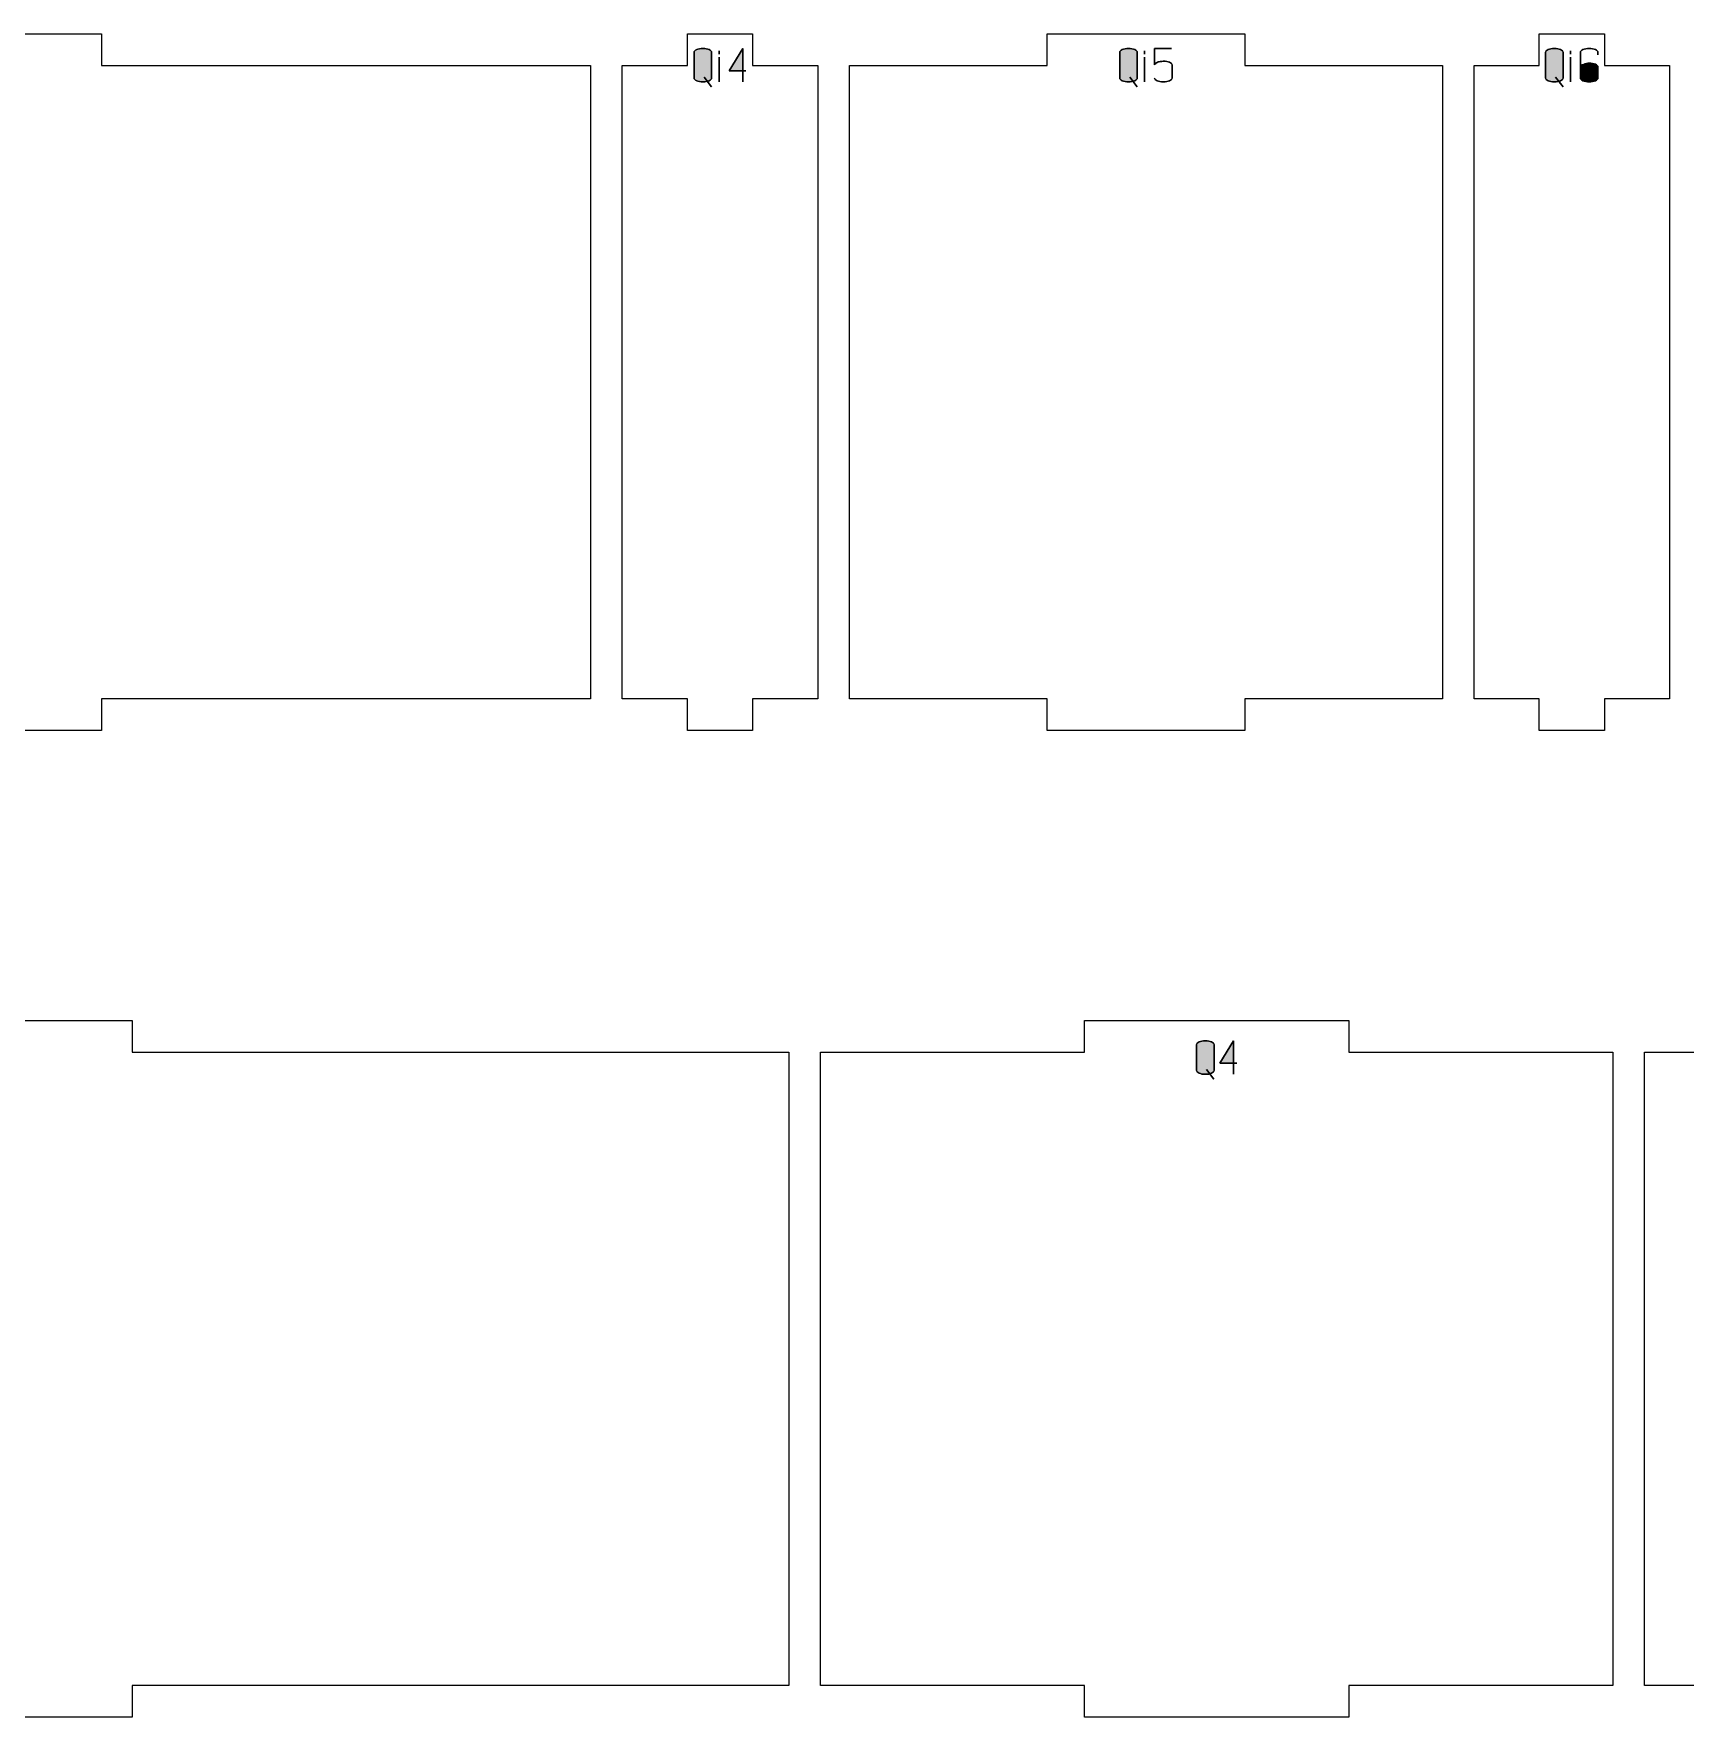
# Model space of a CAD drawing. Header units: centimetres. Extents: x -249 to 275, y -506 to 461.
# Drawn here: x 62.29 to 77.94, y 132.73 to 148.68 of the extents above; entities that cross this region are included whole.
import ezdxf

# ---------------------------------------------------------------- set-up
doc = ezdxf.new("R2010")
doc.units = ezdxf.units.CM
doc.header["$MEASUREMENT"] = 0
doc.layers.add('Capa 1', color=7, linetype='Continuous')

msp = doc.modelspace()

# ---------------------------------------------------------------- hatches: boundary and pattern name
at = {"layer": 'Capa 1', "true_color": 0x3e4095}
h = msp.add_hatch(color=175, dxfattribs=at)
edge = h.paths.add_edge_path()
edge.add_spline(control_points=[(68.55273, 148.26061), (68.55273, 148.25083), (68.5606, 148.2425), (68.57635, 148.23562), (68.59209, 148.22874), (68.61174, 148.2253), (68.63528, 148.2253), (68.65882, 148.2253), (68.67847, 148.22874), (68.69421, 148.23562), (68.70996, 148.2425), (68.71783, 148.25083), (68.71783, 148.26061), (68.71783, 148.26061), (68.71783, 148.50643), (68.71783, 148.50643), (68.71783, 148.51621), (68.70996, 148.52454), (68.69421, 148.53142), (68.67847, 148.5383), (68.65882, 148.54174), (68.63528, 148.54174), (68.61174, 148.54174), (68.59209, 148.5383), (68.57635, 148.53142), (68.5606, 148.52454), (68.55273, 148.51621), (68.55273, 148.50643), (68.55273, 148.50643), (68.55273, 148.26061), (68.55273, 148.26061)], knot_values=[0, 0, 0, 0, 0.1, 0.1, 0.1, 0.2, 0.2, 0.2, 0.3, 0.3, 0.3, 0.4, 0.4, 0.4, 0.5, 0.5, 0.5, 0.6, 0.6, 0.6, 0.7, 0.7, 0.7, 0.8, 0.8, 0.8, 0.9, 0.9, 0.9, 1, 1, 1, 1], degree=3, periodic=1)
h = msp.add_hatch(color=175, dxfattribs=at)
edge = h.paths.add_edge_path()
edge.add_spline(control_points=[(68.71783, 148.26061), (68.71783, 148.25083), (68.70996, 148.2425), (68.69421, 148.23562), (68.67847, 148.22874), (68.65882, 148.2253), (68.63528, 148.2253), (68.61174, 148.2253), (68.59209, 148.22874), (68.57635, 148.23562), (68.5606, 148.2425), (68.55273, 148.25083), (68.55273, 148.26061), (68.55273, 148.26061), (68.55273, 148.50643), (68.55273, 148.50643), (68.55273, 148.51621), (68.5606, 148.52454), (68.57635, 148.53142), (68.59209, 148.5383), (68.61174, 148.54174), (68.63528, 148.54174), (68.65882, 148.54174), (68.67847, 148.5383), (68.69421, 148.53142), (68.70996, 148.52454), (68.71783, 148.51621), (68.71783, 148.50643), (68.71783, 148.50643), (68.71783, 148.26061), (68.71783, 148.26061)], knot_values=[0, 0, 0, 0, 0.1, 0.1, 0.1, 0.2, 0.2, 0.2, 0.3, 0.3, 0.3, 0.4, 0.4, 0.4, 0.5, 0.5, 0.5, 0.6, 0.6, 0.6, 0.7, 0.7, 0.7, 0.8, 0.8, 0.8, 0.9, 0.9, 0.9, 1, 1, 1, 1], degree=3, periodic=1)
h = msp.add_hatch(color=175, dxfattribs=at)
edge = h.paths.add_edge_path()
edge.add_spline(control_points=[(68.78799, 148.48808), (68.78799, 148.48808), (68.78845, 148.52064), (68.78845, 148.52064), (68.78845, 148.52064), (68.78799, 148.48808), (68.78799, 148.48808)], knot_values=[0, 0, 0, 0, 0.5, 0.5, 0.5, 1, 1, 1, 1], degree=3, periodic=1)
h = msp.add_hatch(color=175, dxfattribs=at)
edge = h.paths.add_edge_path()
edge.add_spline(control_points=[(69.01272, 148.32986), (69.01272, 148.32986), (69.01272, 148.5422), (69.01272, 148.5422), (69.01272, 148.5422), (68.88293, 148.32986), (68.88293, 148.32986), (68.88293, 148.32986), (69.01272, 148.32986), (69.01272, 148.32986)], knot_values=[0, 0, 0, 0, 0.33333333, 0.33333333, 0.33333333, 0.66666667, 0.66666667, 0.66666667, 1, 1, 1, 1], degree=3, periodic=1)
h = msp.add_hatch(color=175, dxfattribs=at)
edge = h.paths.add_edge_path()
edge.add_spline(control_points=[(69.01272, 148.32986), (69.01272, 148.32986), (69.01272, 148.2253), (69.01272, 148.2253), (69.01272, 148.2253), (69.01272, 148.32986), (69.01272, 148.32986), (69.01272, 148.32986), (68.88293, 148.32986), (68.88293, 148.32986), (68.88293, 148.32986), (69.01272, 148.5422), (69.01272, 148.5422), (69.01272, 148.5422), (69.01272, 148.32986), (69.01272, 148.32986), (69.01272, 148.32986), (69.04253, 148.32986), (69.04253, 148.32986), (69.04253, 148.32986), (69.01272, 148.32986), (69.01272, 148.32986)], knot_values=[0, 0, 0, 0, 0.14285714, 0.14285714, 0.14285714, 0.28571429, 0.28571429, 0.28571429, 0.42857143, 0.42857143, 0.42857143, 0.57142857, 0.57142857, 0.57142857, 0.71428571, 0.71428571, 0.71428571, 0.85714286, 0.85714286, 0.85714286, 1, 1, 1, 1], degree=3, periodic=1)
h = msp.add_hatch(color=175, dxfattribs=at)
edge = h.paths.add_edge_path()
edge.add_spline(control_points=[(72.58509, 148.26061), (72.58509, 148.25083), (72.59296, 148.2425), (72.60871, 148.23562), (72.62445, 148.22874), (72.6441, 148.2253), (72.66764, 148.2253), (72.69118, 148.2253), (72.71083, 148.22874), (72.72657, 148.23562), (72.74232, 148.2425), (72.75019, 148.25083), (72.75019, 148.26061), (72.75019, 148.26061), (72.75019, 148.50643), (72.75019, 148.50643), (72.75019, 148.51621), (72.74232, 148.52454), (72.72657, 148.53142), (72.71083, 148.5383), (72.69118, 148.54174), (72.66764, 148.54174), (72.6441, 148.54174), (72.62445, 148.5383), (72.60871, 148.53142), (72.59296, 148.52454), (72.58509, 148.51621), (72.58509, 148.50643), (72.58509, 148.50643), (72.58509, 148.26061), (72.58509, 148.26061)], knot_values=[0, 0, 0, 0, 0.1, 0.1, 0.1, 0.2, 0.2, 0.2, 0.3, 0.3, 0.3, 0.4, 0.4, 0.4, 0.5, 0.5, 0.5, 0.6, 0.6, 0.6, 0.7, 0.7, 0.7, 0.8, 0.8, 0.8, 0.9, 0.9, 0.9, 1, 1, 1, 1], degree=3, periodic=1)
h = msp.add_hatch(color=175, dxfattribs=at)
edge = h.paths.add_edge_path()
edge.add_spline(control_points=[(72.75019, 148.26061), (72.75019, 148.25083), (72.74232, 148.2425), (72.72657, 148.23562), (72.71083, 148.22874), (72.69118, 148.2253), (72.66764, 148.2253), (72.6441, 148.2253), (72.62445, 148.22874), (72.60871, 148.23562), (72.59296, 148.2425), (72.58509, 148.25083), (72.58509, 148.26061), (72.58509, 148.26061), (72.58509, 148.50643), (72.58509, 148.50643), (72.58509, 148.51621), (72.59296, 148.52454), (72.60871, 148.53142), (72.62445, 148.5383), (72.6441, 148.54174), (72.66764, 148.54174), (72.69118, 148.54174), (72.71083, 148.5383), (72.72657, 148.53142), (72.74232, 148.52454), (72.75019, 148.51621), (72.75019, 148.50643), (72.75019, 148.50643), (72.75019, 148.26061), (72.75019, 148.26061)], knot_values=[0, 0, 0, 0, 0.1, 0.1, 0.1, 0.2, 0.2, 0.2, 0.3, 0.3, 0.3, 0.4, 0.4, 0.4, 0.5, 0.5, 0.5, 0.6, 0.6, 0.6, 0.7, 0.7, 0.7, 0.8, 0.8, 0.8, 0.9, 0.9, 0.9, 1, 1, 1, 1], degree=3, periodic=1)
h = msp.add_hatch(color=175, dxfattribs=at)
edge = h.paths.add_edge_path()
edge.add_spline(control_points=[(72.82035, 148.48808), (72.82035, 148.48808), (72.82081, 148.52064), (72.82081, 148.52064), (72.82081, 148.52064), (72.82035, 148.48808), (72.82035, 148.48808)], knot_values=[0, 0, 0, 0, 0.5, 0.5, 0.5, 1, 1, 1, 1], degree=3, periodic=1)
h = msp.add_hatch(color=175, dxfattribs=at)
edge = h.paths.add_edge_path()
edge.add_spline(control_points=[(72.99784, 148.2253), (72.9743, 148.2253), (72.95465, 148.22874), (72.93891, 148.23562), (72.92316, 148.2425), (72.91529, 148.25083), (72.91529, 148.26061), (72.91529, 148.25083), (72.92316, 148.2425), (72.93891, 148.23562), (72.95465, 148.22874), (72.9743, 148.2253), (72.99784, 148.2253), (73.02138, 148.2253), (73.04103, 148.22874), (73.05677, 148.23562), (73.07252, 148.2425), (73.08039, 148.25083), (73.08039, 148.26061), (73.08039, 148.26061), (73.08039, 148.38627), (73.08039, 148.38627), (73.08039, 148.39606), (73.07252, 148.40439), (73.05677, 148.41127), (73.04103, 148.41815), (73.02138, 148.42159), (72.99784, 148.42159), (72.97644, 148.41975), (72.95993, 148.4173), (72.94831, 148.41425), (72.93669, 148.41119), (72.92569, 148.40186), (72.91529, 148.38627), (72.91529, 148.38627), (72.91529, 148.54174), (72.91529, 148.54174), (72.91529, 148.54174), (73.07489, 148.54174), (73.07489, 148.54174), (73.07489, 148.54174), (72.91529, 148.54174), (72.91529, 148.54174), (72.91529, 148.54174), (72.91529, 148.38627), (72.91529, 148.38627), (72.92569, 148.40186), (72.93669, 148.41119), (72.94831, 148.41425), (72.95993, 148.4173), (72.97644, 148.41975), (72.99784, 148.42159), (73.02138, 148.42159), (73.04103, 148.41815), (73.05677, 148.41127), (73.07252, 148.40439), (73.08039, 148.39606), (73.08039, 148.38627), (73.08039, 148.38627), (73.08039, 148.26061), (73.08039, 148.26061), (73.08039, 148.25083), (73.07252, 148.2425), (73.05677, 148.23562), (73.04103, 148.22874), (73.02138, 148.2253), (72.99784, 148.2253)], knot_values=[0, 0, 0, 0, 0.04545455, 0.04545455, 0.04545455, 0.09090909, 0.09090909, 0.09090909, 0.13636364, 0.13636364, 0.13636364, 0.18181818, 0.18181818, 0.18181818, 0.22727273, 0.22727273, 0.22727273, 0.27272727, 0.27272727, 0.27272727, 0.31818182, 0.31818182, 0.31818182, 0.36363636, 0.36363636, 0.36363636, 0.40909091, 0.40909091, 0.40909091, 0.45454545, 0.45454545, 0.45454545, 0.5, 0.5, 0.5, 0.54545455, 0.54545455, 0.54545455, 0.59090909, 0.59090909, 0.59090909, 0.63636364, 0.63636364, 0.63636364, 0.68181818, 0.68181818, 0.68181818, 0.72727273, 0.72727273, 0.72727273, 0.77272727, 0.77272727, 0.77272727, 0.81818182, 0.81818182, 0.81818182, 0.86363636, 0.86363636, 0.86363636, 0.90909091, 0.90909091, 0.90909091, 0.95454545, 0.95454545, 0.95454545, 1, 1, 1, 1], degree=3, periodic=1)
h = msp.add_hatch(color=175, dxfattribs=at)
edge = h.paths.add_edge_path()
edge.add_spline(control_points=[(76.62019, 148.26061), (76.62019, 148.25083), (76.62806, 148.2425), (76.64381, 148.23562), (76.65955, 148.22874), (76.6792, 148.2253), (76.70274, 148.2253), (76.72628, 148.2253), (76.74593, 148.22874), (76.76167, 148.23562), (76.77742, 148.2425), (76.78529, 148.25083), (76.78529, 148.26061), (76.78529, 148.26061), (76.78529, 148.50643), (76.78529, 148.50643), (76.78529, 148.51621), (76.77742, 148.52454), (76.76167, 148.53142), (76.74593, 148.5383), (76.72628, 148.54174), (76.70274, 148.54174), (76.6792, 148.54174), (76.65955, 148.5383), (76.64381, 148.53142), (76.62806, 148.52454), (76.62019, 148.51621), (76.62019, 148.50643), (76.62019, 148.50643), (76.62019, 148.26061), (76.62019, 148.26061)], knot_values=[0, 0, 0, 0, 0.1, 0.1, 0.1, 0.2, 0.2, 0.2, 0.3, 0.3, 0.3, 0.4, 0.4, 0.4, 0.5, 0.5, 0.5, 0.6, 0.6, 0.6, 0.7, 0.7, 0.7, 0.8, 0.8, 0.8, 0.9, 0.9, 0.9, 1, 1, 1, 1], degree=3, periodic=1)
h = msp.add_hatch(color=175, dxfattribs=at)
edge = h.paths.add_edge_path()
edge.add_spline(control_points=[(76.78529, 148.26061), (76.78529, 148.25083), (76.77742, 148.2425), (76.76167, 148.23562), (76.74593, 148.22874), (76.72628, 148.2253), (76.70274, 148.2253), (76.6792, 148.2253), (76.65955, 148.22874), (76.64381, 148.23562), (76.62806, 148.2425), (76.62019, 148.25083), (76.62019, 148.26061), (76.62019, 148.26061), (76.62019, 148.50643), (76.62019, 148.50643), (76.62019, 148.51621), (76.62806, 148.52454), (76.64381, 148.53142), (76.65955, 148.5383), (76.6792, 148.54174), (76.70274, 148.54174), (76.72628, 148.54174), (76.74593, 148.5383), (76.76167, 148.53142), (76.77742, 148.52454), (76.78529, 148.51621), (76.78529, 148.50643), (76.78529, 148.50643), (76.78529, 148.26061), (76.78529, 148.26061)], knot_values=[0, 0, 0, 0, 0.1, 0.1, 0.1, 0.2, 0.2, 0.2, 0.3, 0.3, 0.3, 0.4, 0.4, 0.4, 0.5, 0.5, 0.5, 0.6, 0.6, 0.6, 0.7, 0.7, 0.7, 0.8, 0.8, 0.8, 0.9, 0.9, 0.9, 1, 1, 1, 1], degree=3, periodic=1)
h = msp.add_hatch(color=175, dxfattribs=at)
edge = h.paths.add_edge_path()
edge.add_spline(control_points=[(76.85545, 148.48808), (76.85545, 148.48808), (76.85591, 148.52064), (76.85591, 148.52064), (76.85591, 148.52064), (76.85545, 148.48808), (76.85545, 148.48808)], knot_values=[0, 0, 0, 0, 0.5, 0.5, 0.5, 1, 1, 1, 1], degree=3, periodic=1)
h = msp.add_hatch(color=175, dxfattribs=at)
edge = h.paths.add_edge_path()
edge.add_spline(control_points=[(77.03294, 148.2253), (77.0094, 148.2253), (76.98975, 148.22874), (76.97401, 148.23562), (76.95826, 148.2425), (76.95039, 148.25083), (76.95039, 148.26061), (76.95039, 148.26061), (76.95039, 148.36747), (76.95039, 148.36747), (76.95039, 148.36747), (76.95039, 148.50643), (76.95039, 148.50643), (76.95039, 148.51621), (76.95826, 148.52454), (76.97401, 148.53142), (76.98975, 148.5383), (77.0094, 148.54174), (77.03294, 148.54174), (77.05648, 148.54174), (77.07613, 148.5383), (77.09187, 148.53142), (77.10762, 148.52454), (77.11549, 148.51621), (77.11549, 148.50643), (77.11549, 148.50643), (77.11549, 148.48075), (77.11549, 148.48075), (77.11549, 148.48075), (77.11549, 148.50643), (77.11549, 148.50643), (77.11549, 148.51621), (77.10762, 148.52454), (77.09187, 148.53142), (77.07613, 148.5383), (77.05648, 148.54174), (77.03294, 148.54174), (77.0094, 148.54174), (76.98975, 148.5383), (76.97401, 148.53142), (76.95826, 148.52454), (76.95039, 148.51621), (76.95039, 148.50643), (76.95039, 148.50643), (76.95039, 148.36747), (76.95039, 148.36747), (76.95039, 148.37664), (76.95994, 148.38482), (76.97905, 148.392), (76.99816, 148.39919), (77.01612, 148.40278), (77.03294, 148.40278), (77.05648, 148.40278), (77.07613, 148.39934), (77.09187, 148.39246), (77.10762, 148.38558), (77.11549, 148.37725), (77.11549, 148.36747), (77.11549, 148.36747), (77.11549, 148.26061), (77.11549, 148.26061), (77.11549, 148.25083), (77.10762, 148.2425), (77.09187, 148.23562), (77.07613, 148.22874), (77.05648, 148.2253), (77.03294, 148.2253)], knot_values=[0, 0, 0, 0, 0.04545455, 0.04545455, 0.04545455, 0.09090909, 0.09090909, 0.09090909, 0.13636364, 0.13636364, 0.13636364, 0.18181818, 0.18181818, 0.18181818, 0.22727273, 0.22727273, 0.22727273, 0.27272727, 0.27272727, 0.27272727, 0.31818182, 0.31818182, 0.31818182, 0.36363636, 0.36363636, 0.36363636, 0.40909091, 0.40909091, 0.40909091, 0.45454545, 0.45454545, 0.45454545, 0.5, 0.5, 0.5, 0.54545455, 0.54545455, 0.54545455, 0.59090909, 0.59090909, 0.59090909, 0.63636364, 0.63636364, 0.63636364, 0.68181818, 0.68181818, 0.68181818, 0.72727273, 0.72727273, 0.72727273, 0.77272727, 0.77272727, 0.77272727, 0.81818182, 0.81818182, 0.81818182, 0.86363636, 0.86363636, 0.86363636, 0.90909091, 0.90909091, 0.90909091, 0.95454545, 0.95454545, 0.95454545, 1, 1, 1, 1], degree=3, periodic=1)
h = msp.add_hatch(color=175, dxfattribs=at)
edge = h.paths.add_edge_path()
edge.add_spline(control_points=[(68.78799, 148.2253), (68.78799, 148.2253), (68.78799, 148.45919), (68.78799, 148.45919), (68.78799, 148.45919), (68.78799, 148.2253), (68.78799, 148.2253)], knot_values=[0, 0, 0, 0, 0.5, 0.5, 0.5, 1, 1, 1, 1], degree=3, periodic=1)
h = msp.add_hatch(color=175, dxfattribs=at)
edge = h.paths.add_edge_path()
edge.add_spline(control_points=[(72.82035, 148.2253), (72.82035, 148.2253), (72.82035, 148.45919), (72.82035, 148.45919), (72.82035, 148.45919), (72.82035, 148.2253), (72.82035, 148.2253)], knot_values=[0, 0, 0, 0, 0.5, 0.5, 0.5, 1, 1, 1, 1], degree=3, periodic=1)
h = msp.add_hatch(color=175, dxfattribs=at)
edge = h.paths.add_edge_path()
edge.add_spline(control_points=[(76.85545, 148.2253), (76.85545, 148.2253), (76.85545, 148.45919), (76.85545, 148.45919), (76.85545, 148.45919), (76.85545, 148.2253), (76.85545, 148.2253)], knot_values=[0, 0, 0, 0, 0.5, 0.5, 0.5, 1, 1, 1, 1], degree=3, periodic=1)
h = msp.add_hatch(color=175, dxfattribs=at)
edge = h.paths.add_edge_path()
edge.add_spline(control_points=[(76.95039, 148.26061), (76.95039, 148.25083), (76.95826, 148.2425), (76.97401, 148.23562), (76.98975, 148.22874), (77.0094, 148.2253), (77.03294, 148.2253), (77.05648, 148.2253), (77.07613, 148.22874), (77.09187, 148.23562), (77.10762, 148.2425), (77.11549, 148.25083), (77.11549, 148.26061), (77.11549, 148.26061), (77.11549, 148.36747), (77.11549, 148.36747), (77.11549, 148.37725), (77.10762, 148.38558), (77.09187, 148.39246), (77.07613, 148.39934), (77.05648, 148.40278), (77.03294, 148.40278), (77.01612, 148.40278), (76.99816, 148.39919), (76.97905, 148.392), (76.95994, 148.38482), (76.95039, 148.37664), (76.95039, 148.36747), (76.95039, 148.36747), (76.95039, 148.26061), (76.95039, 148.26061)], knot_values=[0, 0, 0, 0, 0.1, 0.1, 0.1, 0.2, 0.2, 0.2, 0.3, 0.3, 0.3, 0.4, 0.4, 0.4, 0.5, 0.5, 0.5, 0.6, 0.6, 0.6, 0.7, 0.7, 0.7, 0.8, 0.8, 0.8, 0.9, 0.9, 0.9, 1, 1, 1, 1], degree=3, periodic=1)
h = msp.add_hatch(color=175, dxfattribs=at)
edge = h.paths.add_edge_path()
edge.add_spline(control_points=[(68.71737, 148.18036), (68.71737, 148.18036), (68.64675, 148.26979), (68.64675, 148.26979), (68.64675, 148.26979), (68.71737, 148.18036), (68.71737, 148.18036)], knot_values=[0, 0, 0, 0, 0.5, 0.5, 0.5, 1, 1, 1, 1], degree=3, periodic=1)
h = msp.add_hatch(color=175, dxfattribs=at)
edge = h.paths.add_edge_path()
edge.add_spline(control_points=[(72.74973, 148.18036), (72.74973, 148.18036), (72.67911, 148.26979), (72.67911, 148.26979), (72.67911, 148.26979), (72.74973, 148.18036), (72.74973, 148.18036)], knot_values=[0, 0, 0, 0, 0.5, 0.5, 0.5, 1, 1, 1, 1], degree=3, periodic=1)
h = msp.add_hatch(color=175, dxfattribs=at)
edge = h.paths.add_edge_path()
edge.add_spline(control_points=[(76.78483, 148.18036), (76.78483, 148.18036), (76.71421, 148.26979), (76.71421, 148.26979), (76.71421, 148.26979), (76.78483, 148.18036), (76.78483, 148.18036)], knot_values=[0, 0, 0, 0, 0.5, 0.5, 0.5, 1, 1, 1, 1], degree=3, periodic=1)
h = msp.add_hatch(color=175, dxfattribs=at)
edge = h.paths.add_edge_path()
edge.add_spline(control_points=[(73.31328, 138.85955), (73.31328, 138.84977), (73.32115, 138.84144), (73.3369, 138.83456), (73.35264, 138.82768), (73.37229, 138.82424), (73.39583, 138.82424), (73.41937, 138.82424), (73.43902, 138.82768), (73.45476, 138.83456), (73.47051, 138.84144), (73.47838, 138.84977), (73.47838, 138.85955), (73.47838, 138.85955), (73.47838, 139.10537), (73.47838, 139.10537), (73.47838, 139.11515), (73.47051, 139.12348), (73.45476, 139.13036), (73.43902, 139.13724), (73.41937, 139.14068), (73.39583, 139.14068), (73.37229, 139.14068), (73.35264, 139.13724), (73.3369, 139.13036), (73.32115, 139.12348), (73.31328, 139.11515), (73.31328, 139.10537), (73.31328, 139.10537), (73.31328, 138.85955), (73.31328, 138.85955)], knot_values=[0, 0, 0, 0, 0.1, 0.1, 0.1, 0.2, 0.2, 0.2, 0.3, 0.3, 0.3, 0.4, 0.4, 0.4, 0.5, 0.5, 0.5, 0.6, 0.6, 0.6, 0.7, 0.7, 0.7, 0.8, 0.8, 0.8, 0.9, 0.9, 0.9, 1, 1, 1, 1], degree=3, periodic=1)
h = msp.add_hatch(color=175, dxfattribs=at)
edge = h.paths.add_edge_path()
edge.add_spline(control_points=[(73.47838, 138.85955), (73.47838, 138.84977), (73.47051, 138.84144), (73.45476, 138.83456), (73.43902, 138.82768), (73.41937, 138.82424), (73.39583, 138.82424), (73.37229, 138.82424), (73.35264, 138.82768), (73.3369, 138.83456), (73.32115, 138.84144), (73.31328, 138.84977), (73.31328, 138.85955), (73.31328, 138.85955), (73.31328, 139.10537), (73.31328, 139.10537), (73.31328, 139.11515), (73.32115, 139.12348), (73.3369, 139.13036), (73.35264, 139.13724), (73.37229, 139.14068), (73.39583, 139.14068), (73.41937, 139.14068), (73.43902, 139.13724), (73.45476, 139.13036), (73.47051, 139.12348), (73.47838, 139.11515), (73.47838, 139.10537), (73.47838, 139.10537), (73.47838, 138.85955), (73.47838, 138.85955)], knot_values=[0, 0, 0, 0, 0.1, 0.1, 0.1, 0.2, 0.2, 0.2, 0.3, 0.3, 0.3, 0.4, 0.4, 0.4, 0.5, 0.5, 0.5, 0.6, 0.6, 0.6, 0.7, 0.7, 0.7, 0.8, 0.8, 0.8, 0.9, 0.9, 0.9, 1, 1, 1, 1], degree=3, periodic=1)
h = msp.add_hatch(color=175, dxfattribs=at)
edge = h.paths.add_edge_path()
edge.add_spline(control_points=[(73.6632, 138.9288), (73.6632, 138.9288), (73.6632, 139.14114), (73.6632, 139.14114), (73.6632, 139.14114), (73.53341, 138.9288), (73.53341, 138.9288), (73.53341, 138.9288), (73.6632, 138.9288), (73.6632, 138.9288)], knot_values=[0, 0, 0, 0, 0.33333333, 0.33333333, 0.33333333, 0.66666667, 0.66666667, 0.66666667, 1, 1, 1, 1], degree=3, periodic=1)
h = msp.add_hatch(color=175, dxfattribs=at)
edge = h.paths.add_edge_path()
edge.add_spline(control_points=[(73.6632, 138.9288), (73.6632, 138.9288), (73.6632, 138.82424), (73.6632, 138.82424), (73.6632, 138.82424), (73.6632, 138.9288), (73.6632, 138.9288), (73.6632, 138.9288), (73.53341, 138.9288), (73.53341, 138.9288), (73.53341, 138.9288), (73.6632, 139.14114), (73.6632, 139.14114), (73.6632, 139.14114), (73.6632, 138.9288), (73.6632, 138.9288), (73.6632, 138.9288), (73.69301, 138.9288), (73.69301, 138.9288), (73.69301, 138.9288), (73.6632, 138.9288), (73.6632, 138.9288)], knot_values=[0, 0, 0, 0, 0.14285714, 0.14285714, 0.14285714, 0.28571429, 0.28571429, 0.28571429, 0.42857143, 0.42857143, 0.42857143, 0.57142857, 0.57142857, 0.57142857, 0.71428571, 0.71428571, 0.71428571, 0.85714286, 0.85714286, 0.85714286, 1, 1, 1, 1], degree=3, periodic=1)
h = msp.add_hatch(color=175, dxfattribs=at)
edge = h.paths.add_edge_path()
edge.add_spline(control_points=[(73.47792, 138.7793), (73.47792, 138.7793), (73.4073, 138.86873), (73.4073, 138.86873), (73.4073, 138.86873), (73.47792, 138.7793), (73.47792, 138.7793)], knot_values=[0, 0, 0, 0, 0.5, 0.5, 0.5, 1, 1, 1, 1], degree=3, periodic=1)

# ---------------------------------------------------------------- linework, layer by layer
at = {"layer": 'Capa 1', "color": 240, "lineweight": 20}
for points in [[(53.67205, 148.3825), (53.67205, 148.3825), (53.67205, 142.3825), (53.67205, 142.3825), (53.67205, 142.3825), (58.30525, 142.3825), (58.30525, 142.3825), (58.30525, 142.3825), (58.30525, 142.0825), (58.30525, 142.0825), (58.30525, 142.0825), (62.93845, 142.0825), (62.93845, 142.0825), (62.93845, 142.0825), (62.93845, 142.3825), (62.93845, 142.3825), (62.93845, 142.3825), (67.57165, 142.3825), (67.57165, 142.3825), (67.57165, 142.3825), (67.57165, 148.3825), (67.57165, 148.3825), (67.57165, 148.3825), (62.93845, 148.3825), (62.93845, 148.3825), (62.93845, 148.3825), (62.93845, 148.6825), (62.93845, 148.6825), (62.93845, 148.6825), (58.30525, 148.6825), (58.30525, 148.6825), (58.30525, 148.6825), (58.30525, 148.3825), (58.30525, 148.3825), (58.30525, 148.3825), (53.67205, 148.3825), (53.67205, 148.3825)], [(67.87165, 148.3825), (67.87165, 148.3825), (67.87165, 142.3825), (67.87165, 142.3825), (67.87165, 142.3825), (68.48897, 142.3825), (68.48897, 142.3825), (68.48897, 142.3825), (68.48897, 142.0825), (68.48897, 142.0825), (68.48897, 142.0825), (69.10628, 142.0825), (69.10628, 142.0825), (69.10628, 142.0825), (69.10628, 142.3825), (69.10628, 142.3825), (69.10628, 142.3825), (69.7236, 142.3825), (69.7236, 142.3825), (69.7236, 142.3825), (69.7236, 148.3825), (69.7236, 148.3825), (69.7236, 148.3825), (69.10628, 148.3825), (69.10628, 148.3825), (69.10628, 148.3825), (69.10628, 148.6825), (69.10628, 148.6825), (69.10628, 148.6825), (68.48897, 148.6825), (68.48897, 148.6825), (68.48897, 148.6825), (68.48897, 148.3825), (68.48897, 148.3825), (68.48897, 148.3825), (67.87165, 148.3825), (67.87165, 148.3825)], [(70.0236, 148.3825), (70.0236, 148.3825), (70.0236, 142.3825), (70.0236, 142.3825), (70.0236, 142.3825), (71.89635, 142.3825), (71.89635, 142.3825), (71.89635, 142.3825), (71.89635, 142.0825), (71.89635, 142.0825), (71.89635, 142.0825), (73.76911, 142.0825), (73.76911, 142.0825), (73.76911, 142.0825), (73.76911, 142.3825), (73.76911, 142.3825), (73.76911, 142.3825), (75.64187, 142.3825), (75.64187, 142.3825), (75.64187, 142.3825), (75.64187, 148.3825), (75.64187, 148.3825), (75.64187, 148.3825), (73.76911, 148.3825), (73.76911, 148.3825), (73.76911, 148.3825), (73.76911, 148.6825), (73.76911, 148.6825), (73.76911, 148.6825), (71.89635, 148.6825), (71.89635, 148.6825), (71.89635, 148.6825), (71.89635, 148.3825), (71.89635, 148.3825), (71.89635, 148.3825), (70.0236, 148.3825), (70.0236, 148.3825)], [(75.94187, 148.3825), (75.94187, 148.3825), (75.94187, 142.3825), (75.94187, 142.3825), (75.94187, 142.3825), (76.55918, 142.3825), (76.55918, 142.3825), (76.55918, 142.3825), (76.55918, 142.0825), (76.55918, 142.0825), (76.55918, 142.0825), (77.1765, 142.0825), (77.1765, 142.0825), (77.1765, 142.0825), (77.1765, 142.3825), (77.1765, 142.3825), (77.1765, 142.3825), (77.79381, 142.3825), (77.79381, 142.3825), (77.79381, 142.3825), (77.79381, 148.3825), (77.79381, 148.3825), (77.79381, 148.3825), (77.1765, 148.3825), (77.1765, 148.3825), (77.1765, 148.3825), (77.1765, 148.6825), (77.1765, 148.6825), (77.1765, 148.6825), (76.55918, 148.6825), (76.55918, 148.6825), (76.55918, 148.6825), (76.55918, 148.3825), (76.55918, 148.3825), (76.55918, 148.3825), (75.94187, 148.3825), (75.94187, 148.3825)], [(50.78002, 139.03224), (50.78002, 139.03224), (50.78002, 133.03224), (50.78002, 133.03224), (50.78002, 133.03224), (57.00326, 133.03224), (57.00326, 133.03224), (57.00326, 133.03224), (57.00326, 132.73224), (57.00326, 132.73224), (57.00326, 132.73224), (63.2265, 132.73224), (63.2265, 132.73224), (63.2265, 132.73224), (63.2265, 133.03224), (63.2265, 133.03224), (63.2265, 133.03224), (69.44974, 133.03224), (69.44974, 133.03224), (69.44974, 133.03224), (69.44974, 139.03224), (69.44974, 139.03224), (69.44974, 139.03224), (63.2265, 139.03224), (63.2265, 139.03224), (63.2265, 139.03224), (63.2265, 139.33224), (63.2265, 139.33224), (63.2265, 139.33224), (57.00326, 139.33224), (57.00326, 139.33224), (57.00326, 139.33224), (57.00326, 139.03224), (57.00326, 139.03224), (57.00326, 139.03224), (50.78002, 139.03224), (50.78002, 139.03224)], [(69.74974, 139.03224), (69.74974, 139.03224), (69.74974, 133.03224), (69.74974, 133.03224), (69.74974, 133.03224), (72.25201, 133.03224), (72.25201, 133.03224), (72.25201, 133.03224), (72.25201, 132.73224), (72.25201, 132.73224), (72.25201, 132.73224), (74.75429, 132.73224), (74.75429, 132.73224), (74.75429, 132.73224), (74.75429, 133.03224), (74.75429, 133.03224), (74.75429, 133.03224), (77.25656, 133.03224), (77.25656, 133.03224), (77.25656, 133.03224), (77.25656, 139.03224), (77.25656, 139.03224), (77.25656, 139.03224), (74.75429, 139.03224), (74.75429, 139.03224), (74.75429, 139.03224), (74.75429, 139.33224), (74.75429, 139.33224), (74.75429, 139.33224), (72.25201, 139.33224), (72.25201, 139.33224), (72.25201, 139.33224), (72.25201, 139.03224), (72.25201, 139.03224), (72.25201, 139.03224), (69.74974, 139.03224), (69.74974, 139.03224)], [(77.55656, 139.03224), (77.55656, 139.03224), (77.55656, 133.03224), (77.55656, 133.03224), (77.55656, 133.03224), (81.62399, 133.03224), (81.62399, 133.03224), (81.62399, 133.03224), (81.62399, 132.73224), (81.62399, 132.73224), (81.62399, 132.73224), (85.69141, 132.73224), (85.69141, 132.73224), (85.69141, 132.73224), (85.69141, 133.03224), (85.69141, 133.03224), (85.69141, 133.03224), (89.75883, 133.03224), (89.75883, 133.03224), (89.75883, 133.03224), (89.75883, 139.03224), (89.75883, 139.03224), (89.75883, 139.03224), (85.69141, 139.03224), (85.69141, 139.03224), (85.69141, 139.03224), (85.69141, 139.33224), (85.69141, 139.33224), (85.69141, 139.33224), (81.62399, 139.33224), (81.62399, 139.33224), (81.62399, 139.33224), (81.62399, 139.03224), (81.62399, 139.03224), (81.62399, 139.03224), (77.55656, 139.03224), (77.55656, 139.03224)]]:
    msp.add_open_spline(points, degree=3, knots=[0, 0, 0, 0, 0.08333333, 0.08333333, 0.08333333, 0.16666667, 0.16666667, 0.16666667, 0.25, 0.25, 0.25, 0.33333333, 0.33333333, 0.33333333, 0.41666667, 0.41666667, 0.41666667, 0.5, 0.5, 0.5, 0.58333333, 0.58333333, 0.58333333, 0.66666667, 0.66666667, 0.66666667, 0.75, 0.75, 0.75, 0.83333333, 0.83333333, 0.83333333, 0.91666667, 0.91666667, 0.91666667, 1, 1, 1, 1], dxfattribs=at)
at = {"layer": 'Capa 1', "color": 114, "lineweight": 9}
for points, knots in [([(68.55273, 148.26061), (68.55273, 148.25083), (68.5606, 148.2425), (68.57635, 148.23562), (68.59209, 148.22874), (68.61174, 148.2253), (68.63528, 148.2253), (68.65882, 148.2253), (68.67847, 148.22874), (68.69421, 148.23562), (68.70996, 148.2425), (68.71783, 148.25083), (68.71783, 148.26061), (68.71783, 148.26061), (68.71783, 148.50643), (68.71783, 148.50643), (68.71783, 148.51621), (68.70996, 148.52454), (68.69421, 148.53142), (68.67847, 148.5383), (68.65882, 148.54174), (68.63528, 148.54174), (68.61174, 148.54174), (68.59209, 148.5383), (68.57635, 148.53142), (68.5606, 148.52454), (68.55273, 148.51621), (68.55273, 148.50643), (68.55273, 148.50643), (68.55273, 148.26061), (68.55273, 148.26061)], [0, 0, 0, 0, 0.1, 0.1, 0.1, 0.2, 0.2, 0.2, 0.3, 0.3, 0.3, 0.4, 0.4, 0.4, 0.5, 0.5, 0.5, 0.6, 0.6, 0.6, 0.7, 0.7, 0.7, 0.8, 0.8, 0.8, 0.9, 0.9, 0.9, 1, 1, 1, 1]), ([(68.71783, 148.26061), (68.71783, 148.25083), (68.70996, 148.2425), (68.69421, 148.23562), (68.67847, 148.22874), (68.65882, 148.2253), (68.63528, 148.2253), (68.61174, 148.2253), (68.59209, 148.22874), (68.57635, 148.23562), (68.5606, 148.2425), (68.55273, 148.25083), (68.55273, 148.26061), (68.55273, 148.26061), (68.55273, 148.50643), (68.55273, 148.50643), (68.55273, 148.51621), (68.5606, 148.52454), (68.57635, 148.53142), (68.59209, 148.5383), (68.61174, 148.54174), (68.63528, 148.54174), (68.65882, 148.54174), (68.67847, 148.5383), (68.69421, 148.53142), (68.70996, 148.52454), (68.71783, 148.51621), (68.71783, 148.50643), (68.71783, 148.50643), (68.71783, 148.26061), (68.71783, 148.26061)], [0, 0, 0, 0, 0.1, 0.1, 0.1, 0.2, 0.2, 0.2, 0.3, 0.3, 0.3, 0.4, 0.4, 0.4, 0.5, 0.5, 0.5, 0.6, 0.6, 0.6, 0.7, 0.7, 0.7, 0.8, 0.8, 0.8, 0.9, 0.9, 0.9, 1, 1, 1, 1]), ([(68.78799, 148.48808), (68.78799, 148.48808), (68.78845, 148.52064), (68.78845, 148.52064), (68.78845, 148.52064), (68.78799, 148.48808), (68.78799, 148.48808)], [0, 0, 0, 0, 0.5, 0.5, 0.5, 1, 1, 1, 1]), ([(69.01272, 148.32986), (69.01272, 148.32986), (69.01272, 148.5422), (69.01272, 148.5422), (69.01272, 148.5422), (68.88293, 148.32986), (68.88293, 148.32986), (68.88293, 148.32986), (69.01272, 148.32986), (69.01272, 148.32986)], [0, 0, 0, 0, 0.33333333, 0.33333333, 0.33333333, 0.66666667, 0.66666667, 0.66666667, 1, 1, 1, 1]), ([(69.01272, 148.32986), (69.01272, 148.32986), (69.01272, 148.2253), (69.01272, 148.2253), (69.01272, 148.2253), (69.01272, 148.32986), (69.01272, 148.32986), (69.01272, 148.32986), (68.88293, 148.32986), (68.88293, 148.32986), (68.88293, 148.32986), (69.01272, 148.5422), (69.01272, 148.5422), (69.01272, 148.5422), (69.01272, 148.32986), (69.01272, 148.32986), (69.01272, 148.32986), (69.04253, 148.32986), (69.04253, 148.32986), (69.04253, 148.32986), (69.01272, 148.32986), (69.01272, 148.32986)], [0, 0, 0, 0, 0.14285714, 0.14285714, 0.14285714, 0.28571429, 0.28571429, 0.28571429, 0.42857143, 0.42857143, 0.42857143, 0.57142857, 0.57142857, 0.57142857, 0.71428571, 0.71428571, 0.71428571, 0.85714286, 0.85714286, 0.85714286, 1, 1, 1, 1]), ([(72.58509, 148.26061), (72.58509, 148.25083), (72.59296, 148.2425), (72.60871, 148.23562), (72.62445, 148.22874), (72.6441, 148.2253), (72.66764, 148.2253), (72.69118, 148.2253), (72.71083, 148.22874), (72.72657, 148.23562), (72.74232, 148.2425), (72.75019, 148.25083), (72.75019, 148.26061), (72.75019, 148.26061), (72.75019, 148.50643), (72.75019, 148.50643), (72.75019, 148.51621), (72.74232, 148.52454), (72.72657, 148.53142), (72.71083, 148.5383), (72.69118, 148.54174), (72.66764, 148.54174), (72.6441, 148.54174), (72.62445, 148.5383), (72.60871, 148.53142), (72.59296, 148.52454), (72.58509, 148.51621), (72.58509, 148.50643), (72.58509, 148.50643), (72.58509, 148.26061), (72.58509, 148.26061)], [0, 0, 0, 0, 0.1, 0.1, 0.1, 0.2, 0.2, 0.2, 0.3, 0.3, 0.3, 0.4, 0.4, 0.4, 0.5, 0.5, 0.5, 0.6, 0.6, 0.6, 0.7, 0.7, 0.7, 0.8, 0.8, 0.8, 0.9, 0.9, 0.9, 1, 1, 1, 1]), ([(72.75019, 148.26061), (72.75019, 148.25083), (72.74232, 148.2425), (72.72657, 148.23562), (72.71083, 148.22874), (72.69118, 148.2253), (72.66764, 148.2253), (72.6441, 148.2253), (72.62445, 148.22874), (72.60871, 148.23562), (72.59296, 148.2425), (72.58509, 148.25083), (72.58509, 148.26061), (72.58509, 148.26061), (72.58509, 148.50643), (72.58509, 148.50643), (72.58509, 148.51621), (72.59296, 148.52454), (72.60871, 148.53142), (72.62445, 148.5383), (72.6441, 148.54174), (72.66764, 148.54174), (72.69118, 148.54174), (72.71083, 148.5383), (72.72657, 148.53142), (72.74232, 148.52454), (72.75019, 148.51621), (72.75019, 148.50643), (72.75019, 148.50643), (72.75019, 148.26061), (72.75019, 148.26061)], [0, 0, 0, 0, 0.1, 0.1, 0.1, 0.2, 0.2, 0.2, 0.3, 0.3, 0.3, 0.4, 0.4, 0.4, 0.5, 0.5, 0.5, 0.6, 0.6, 0.6, 0.7, 0.7, 0.7, 0.8, 0.8, 0.8, 0.9, 0.9, 0.9, 1, 1, 1, 1]), ([(72.82035, 148.48808), (72.82035, 148.48808), (72.82081, 148.52064), (72.82081, 148.52064), (72.82081, 148.52064), (72.82035, 148.48808), (72.82035, 148.48808)], [0, 0, 0, 0, 0.5, 0.5, 0.5, 1, 1, 1, 1]), ([(72.99784, 148.2253), (72.9743, 148.2253), (72.95465, 148.22874), (72.93891, 148.23562), (72.92316, 148.2425), (72.91529, 148.25083), (72.91529, 148.26061), (72.91529, 148.25083), (72.92316, 148.2425), (72.93891, 148.23562), (72.95465, 148.22874), (72.9743, 148.2253), (72.99784, 148.2253), (73.02138, 148.2253), (73.04103, 148.22874), (73.05677, 148.23562), (73.07252, 148.2425), (73.08039, 148.25083), (73.08039, 148.26061), (73.08039, 148.26061), (73.08039, 148.38627), (73.08039, 148.38627), (73.08039, 148.39606), (73.07252, 148.40439), (73.05677, 148.41127), (73.04103, 148.41815), (73.02138, 148.42159), (72.99784, 148.42159), (72.97644, 148.41975), (72.95993, 148.4173), (72.94831, 148.41425), (72.93669, 148.41119), (72.92569, 148.40186), (72.91529, 148.38627), (72.91529, 148.38627), (72.91529, 148.54174), (72.91529, 148.54174), (72.91529, 148.54174), (73.07489, 148.54174), (73.07489, 148.54174), (73.07489, 148.54174), (72.91529, 148.54174), (72.91529, 148.54174), (72.91529, 148.54174), (72.91529, 148.38627), (72.91529, 148.38627), (72.92569, 148.40186), (72.93669, 148.41119), (72.94831, 148.41425), (72.95993, 148.4173), (72.97644, 148.41975), (72.99784, 148.42159), (73.02138, 148.42159), (73.04103, 148.41815), (73.05677, 148.41127), (73.07252, 148.40439), (73.08039, 148.39606), (73.08039, 148.38627), (73.08039, 148.38627), (73.08039, 148.26061), (73.08039, 148.26061), (73.08039, 148.25083), (73.07252, 148.2425), (73.05677, 148.23562), (73.04103, 148.22874), (73.02138, 148.2253), (72.99784, 148.2253)], [0, 0, 0, 0, 0.04545455, 0.04545455, 0.04545455, 0.09090909, 0.09090909, 0.09090909, 0.13636364, 0.13636364, 0.13636364, 0.18181818, 0.18181818, 0.18181818, 0.22727273, 0.22727273, 0.22727273, 0.27272727, 0.27272727, 0.27272727, 0.31818182, 0.31818182, 0.31818182, 0.36363636, 0.36363636, 0.36363636, 0.40909091, 0.40909091, 0.40909091, 0.45454545, 0.45454545, 0.45454545, 0.5, 0.5, 0.5, 0.54545455, 0.54545455, 0.54545455, 0.59090909, 0.59090909, 0.59090909, 0.63636364, 0.63636364, 0.63636364, 0.68181818, 0.68181818, 0.68181818, 0.72727273, 0.72727273, 0.72727273, 0.77272727, 0.77272727, 0.77272727, 0.81818182, 0.81818182, 0.81818182, 0.86363636, 0.86363636, 0.86363636, 0.90909091, 0.90909091, 0.90909091, 0.95454545, 0.95454545, 0.95454545, 1, 1, 1, 1]), ([(76.62019, 148.26061), (76.62019, 148.25083), (76.62806, 148.2425), (76.64381, 148.23562), (76.65955, 148.22874), (76.6792, 148.2253), (76.70274, 148.2253), (76.72628, 148.2253), (76.74593, 148.22874), (76.76167, 148.23562), (76.77742, 148.2425), (76.78529, 148.25083), (76.78529, 148.26061), (76.78529, 148.26061), (76.78529, 148.50643), (76.78529, 148.50643), (76.78529, 148.51621), (76.77742, 148.52454), (76.76167, 148.53142), (76.74593, 148.5383), (76.72628, 148.54174), (76.70274, 148.54174), (76.6792, 148.54174), (76.65955, 148.5383), (76.64381, 148.53142), (76.62806, 148.52454), (76.62019, 148.51621), (76.62019, 148.50643), (76.62019, 148.50643), (76.62019, 148.26061), (76.62019, 148.26061)], [0, 0, 0, 0, 0.1, 0.1, 0.1, 0.2, 0.2, 0.2, 0.3, 0.3, 0.3, 0.4, 0.4, 0.4, 0.5, 0.5, 0.5, 0.6, 0.6, 0.6, 0.7, 0.7, 0.7, 0.8, 0.8, 0.8, 0.9, 0.9, 0.9, 1, 1, 1, 1]), ([(76.78529, 148.26061), (76.78529, 148.25083), (76.77742, 148.2425), (76.76167, 148.23562), (76.74593, 148.22874), (76.72628, 148.2253), (76.70274, 148.2253), (76.6792, 148.2253), (76.65955, 148.22874), (76.64381, 148.23562), (76.62806, 148.2425), (76.62019, 148.25083), (76.62019, 148.26061), (76.62019, 148.26061), (76.62019, 148.50643), (76.62019, 148.50643), (76.62019, 148.51621), (76.62806, 148.52454), (76.64381, 148.53142), (76.65955, 148.5383), (76.6792, 148.54174), (76.70274, 148.54174), (76.72628, 148.54174), (76.74593, 148.5383), (76.76167, 148.53142), (76.77742, 148.52454), (76.78529, 148.51621), (76.78529, 148.50643), (76.78529, 148.50643), (76.78529, 148.26061), (76.78529, 148.26061)], [0, 0, 0, 0, 0.1, 0.1, 0.1, 0.2, 0.2, 0.2, 0.3, 0.3, 0.3, 0.4, 0.4, 0.4, 0.5, 0.5, 0.5, 0.6, 0.6, 0.6, 0.7, 0.7, 0.7, 0.8, 0.8, 0.8, 0.9, 0.9, 0.9, 1, 1, 1, 1]), ([(76.85545, 148.48808), (76.85545, 148.48808), (76.85591, 148.52064), (76.85591, 148.52064), (76.85591, 148.52064), (76.85545, 148.48808), (76.85545, 148.48808)], [0, 0, 0, 0, 0.5, 0.5, 0.5, 1, 1, 1, 1]), ([(77.03294, 148.2253), (77.0094, 148.2253), (76.98975, 148.22874), (76.97401, 148.23562), (76.95826, 148.2425), (76.95039, 148.25083), (76.95039, 148.26061), (76.95039, 148.26061), (76.95039, 148.36747), (76.95039, 148.36747), (76.95039, 148.36747), (76.95039, 148.50643), (76.95039, 148.50643), (76.95039, 148.51621), (76.95826, 148.52454), (76.97401, 148.53142), (76.98975, 148.5383), (77.0094, 148.54174), (77.03294, 148.54174), (77.05648, 148.54174), (77.07613, 148.5383), (77.09187, 148.53142), (77.10762, 148.52454), (77.11549, 148.51621), (77.11549, 148.50643), (77.11549, 148.50643), (77.11549, 148.48075), (77.11549, 148.48075), (77.11549, 148.48075), (77.11549, 148.50643), (77.11549, 148.50643), (77.11549, 148.51621), (77.10762, 148.52454), (77.09187, 148.53142), (77.07613, 148.5383), (77.05648, 148.54174), (77.03294, 148.54174), (77.0094, 148.54174), (76.98975, 148.5383), (76.97401, 148.53142), (76.95826, 148.52454), (76.95039, 148.51621), (76.95039, 148.50643), (76.95039, 148.50643), (76.95039, 148.36747), (76.95039, 148.36747), (76.95039, 148.37664), (76.95994, 148.38482), (76.97905, 148.392), (76.99816, 148.39919), (77.01612, 148.40278), (77.03294, 148.40278), (77.05648, 148.40278), (77.07613, 148.39934), (77.09187, 148.39246), (77.10762, 148.38558), (77.11549, 148.37725), (77.11549, 148.36747), (77.11549, 148.36747), (77.11549, 148.26061), (77.11549, 148.26061), (77.11549, 148.25083), (77.10762, 148.2425), (77.09187, 148.23562), (77.07613, 148.22874), (77.05648, 148.2253), (77.03294, 148.2253)], [0, 0, 0, 0, 0.04545455, 0.04545455, 0.04545455, 0.09090909, 0.09090909, 0.09090909, 0.13636364, 0.13636364, 0.13636364, 0.18181818, 0.18181818, 0.18181818, 0.22727273, 0.22727273, 0.22727273, 0.27272727, 0.27272727, 0.27272727, 0.31818182, 0.31818182, 0.31818182, 0.36363636, 0.36363636, 0.36363636, 0.40909091, 0.40909091, 0.40909091, 0.45454545, 0.45454545, 0.45454545, 0.5, 0.5, 0.5, 0.54545455, 0.54545455, 0.54545455, 0.59090909, 0.59090909, 0.59090909, 0.63636364, 0.63636364, 0.63636364, 0.68181818, 0.68181818, 0.68181818, 0.72727273, 0.72727273, 0.72727273, 0.77272727, 0.77272727, 0.77272727, 0.81818182, 0.81818182, 0.81818182, 0.86363636, 0.86363636, 0.86363636, 0.90909091, 0.90909091, 0.90909091, 0.95454545, 0.95454545, 0.95454545, 1, 1, 1, 1]), ([(68.78799, 148.2253), (68.78799, 148.2253), (68.78799, 148.45919), (68.78799, 148.45919), (68.78799, 148.45919), (68.78799, 148.2253), (68.78799, 148.2253)], [0, 0, 0, 0, 0.5, 0.5, 0.5, 1, 1, 1, 1]), ([(72.82035, 148.2253), (72.82035, 148.2253), (72.82035, 148.45919), (72.82035, 148.45919), (72.82035, 148.45919), (72.82035, 148.2253), (72.82035, 148.2253)], [0, 0, 0, 0, 0.5, 0.5, 0.5, 1, 1, 1, 1]), ([(76.85545, 148.2253), (76.85545, 148.2253), (76.85545, 148.45919), (76.85545, 148.45919), (76.85545, 148.45919), (76.85545, 148.2253), (76.85545, 148.2253)], [0, 0, 0, 0, 0.5, 0.5, 0.5, 1, 1, 1, 1]), ([(76.95039, 148.26061), (76.95039, 148.25083), (76.95826, 148.2425), (76.97401, 148.23562), (76.98975, 148.22874), (77.0094, 148.2253), (77.03294, 148.2253), (77.05648, 148.2253), (77.07613, 148.22874), (77.09187, 148.23562), (77.10762, 148.2425), (77.11549, 148.25083), (77.11549, 148.26061), (77.11549, 148.26061), (77.11549, 148.36747), (77.11549, 148.36747), (77.11549, 148.37725), (77.10762, 148.38558), (77.09187, 148.39246), (77.07613, 148.39934), (77.05648, 148.40278), (77.03294, 148.40278), (77.01612, 148.40278), (76.99816, 148.39919), (76.97905, 148.392), (76.95994, 148.38482), (76.95039, 148.37664), (76.95039, 148.36747), (76.95039, 148.36747), (76.95039, 148.26061), (76.95039, 148.26061)], [0, 0, 0, 0, 0.1, 0.1, 0.1, 0.2, 0.2, 0.2, 0.3, 0.3, 0.3, 0.4, 0.4, 0.4, 0.5, 0.5, 0.5, 0.6, 0.6, 0.6, 0.7, 0.7, 0.7, 0.8, 0.8, 0.8, 0.9, 0.9, 0.9, 1, 1, 1, 1]), ([(68.71737, 148.18036), (68.71737, 148.18036), (68.64675, 148.26979), (68.64675, 148.26979), (68.64675, 148.26979), (68.71737, 148.18036), (68.71737, 148.18036)], [0, 0, 0, 0, 0.5, 0.5, 0.5, 1, 1, 1, 1]), ([(72.74973, 148.18036), (72.74973, 148.18036), (72.67911, 148.26979), (72.67911, 148.26979), (72.67911, 148.26979), (72.74973, 148.18036), (72.74973, 148.18036)], [0, 0, 0, 0, 0.5, 0.5, 0.5, 1, 1, 1, 1]), ([(76.78483, 148.18036), (76.78483, 148.18036), (76.71421, 148.26979), (76.71421, 148.26979), (76.71421, 148.26979), (76.78483, 148.18036), (76.78483, 148.18036)], [0, 0, 0, 0, 0.5, 0.5, 0.5, 1, 1, 1, 1]), ([(73.31328, 138.85955), (73.31328, 138.84977), (73.32115, 138.84144), (73.3369, 138.83456), (73.35264, 138.82768), (73.37229, 138.82424), (73.39583, 138.82424), (73.41937, 138.82424), (73.43902, 138.82768), (73.45476, 138.83456), (73.47051, 138.84144), (73.47838, 138.84977), (73.47838, 138.85955), (73.47838, 138.85955), (73.47838, 139.10537), (73.47838, 139.10537), (73.47838, 139.11515), (73.47051, 139.12348), (73.45476, 139.13036), (73.43902, 139.13724), (73.41937, 139.14068), (73.39583, 139.14068), (73.37229, 139.14068), (73.35264, 139.13724), (73.3369, 139.13036), (73.32115, 139.12348), (73.31328, 139.11515), (73.31328, 139.10537), (73.31328, 139.10537), (73.31328, 138.85955), (73.31328, 138.85955)], [0, 0, 0, 0, 0.1, 0.1, 0.1, 0.2, 0.2, 0.2, 0.3, 0.3, 0.3, 0.4, 0.4, 0.4, 0.5, 0.5, 0.5, 0.6, 0.6, 0.6, 0.7, 0.7, 0.7, 0.8, 0.8, 0.8, 0.9, 0.9, 0.9, 1, 1, 1, 1]), ([(73.47838, 138.85955), (73.47838, 138.84977), (73.47051, 138.84144), (73.45476, 138.83456), (73.43902, 138.82768), (73.41937, 138.82424), (73.39583, 138.82424), (73.37229, 138.82424), (73.35264, 138.82768), (73.3369, 138.83456), (73.32115, 138.84144), (73.31328, 138.84977), (73.31328, 138.85955), (73.31328, 138.85955), (73.31328, 139.10537), (73.31328, 139.10537), (73.31328, 139.11515), (73.32115, 139.12348), (73.3369, 139.13036), (73.35264, 139.13724), (73.37229, 139.14068), (73.39583, 139.14068), (73.41937, 139.14068), (73.43902, 139.13724), (73.45476, 139.13036), (73.47051, 139.12348), (73.47838, 139.11515), (73.47838, 139.10537), (73.47838, 139.10537), (73.47838, 138.85955), (73.47838, 138.85955)], [0, 0, 0, 0, 0.1, 0.1, 0.1, 0.2, 0.2, 0.2, 0.3, 0.3, 0.3, 0.4, 0.4, 0.4, 0.5, 0.5, 0.5, 0.6, 0.6, 0.6, 0.7, 0.7, 0.7, 0.8, 0.8, 0.8, 0.9, 0.9, 0.9, 1, 1, 1, 1]), ([(73.6632, 138.9288), (73.6632, 138.9288), (73.6632, 139.14114), (73.6632, 139.14114), (73.6632, 139.14114), (73.53341, 138.9288), (73.53341, 138.9288), (73.53341, 138.9288), (73.6632, 138.9288), (73.6632, 138.9288)], [0, 0, 0, 0, 0.33333333, 0.33333333, 0.33333333, 0.66666667, 0.66666667, 0.66666667, 1, 1, 1, 1]), ([(73.6632, 138.9288), (73.6632, 138.9288), (73.6632, 138.82424), (73.6632, 138.82424), (73.6632, 138.82424), (73.6632, 138.9288), (73.6632, 138.9288), (73.6632, 138.9288), (73.53341, 138.9288), (73.53341, 138.9288), (73.53341, 138.9288), (73.6632, 139.14114), (73.6632, 139.14114), (73.6632, 139.14114), (73.6632, 138.9288), (73.6632, 138.9288), (73.6632, 138.9288), (73.69301, 138.9288), (73.69301, 138.9288), (73.69301, 138.9288), (73.6632, 138.9288), (73.6632, 138.9288)], [0, 0, 0, 0, 0.14285714, 0.14285714, 0.14285714, 0.28571429, 0.28571429, 0.28571429, 0.42857143, 0.42857143, 0.42857143, 0.57142857, 0.57142857, 0.57142857, 0.71428571, 0.71428571, 0.71428571, 0.85714286, 0.85714286, 0.85714286, 1, 1, 1, 1]), ([(73.47792, 138.7793), (73.47792, 138.7793), (73.4073, 138.86873), (73.4073, 138.86873), (73.4073, 138.86873), (73.47792, 138.7793), (73.47792, 138.7793)], [0, 0, 0, 0, 0.5, 0.5, 0.5, 1, 1, 1, 1])]:
    msp.add_open_spline(points, degree=3, knots=knots, dxfattribs=at)

doc.saveas('drawing.dxf')
